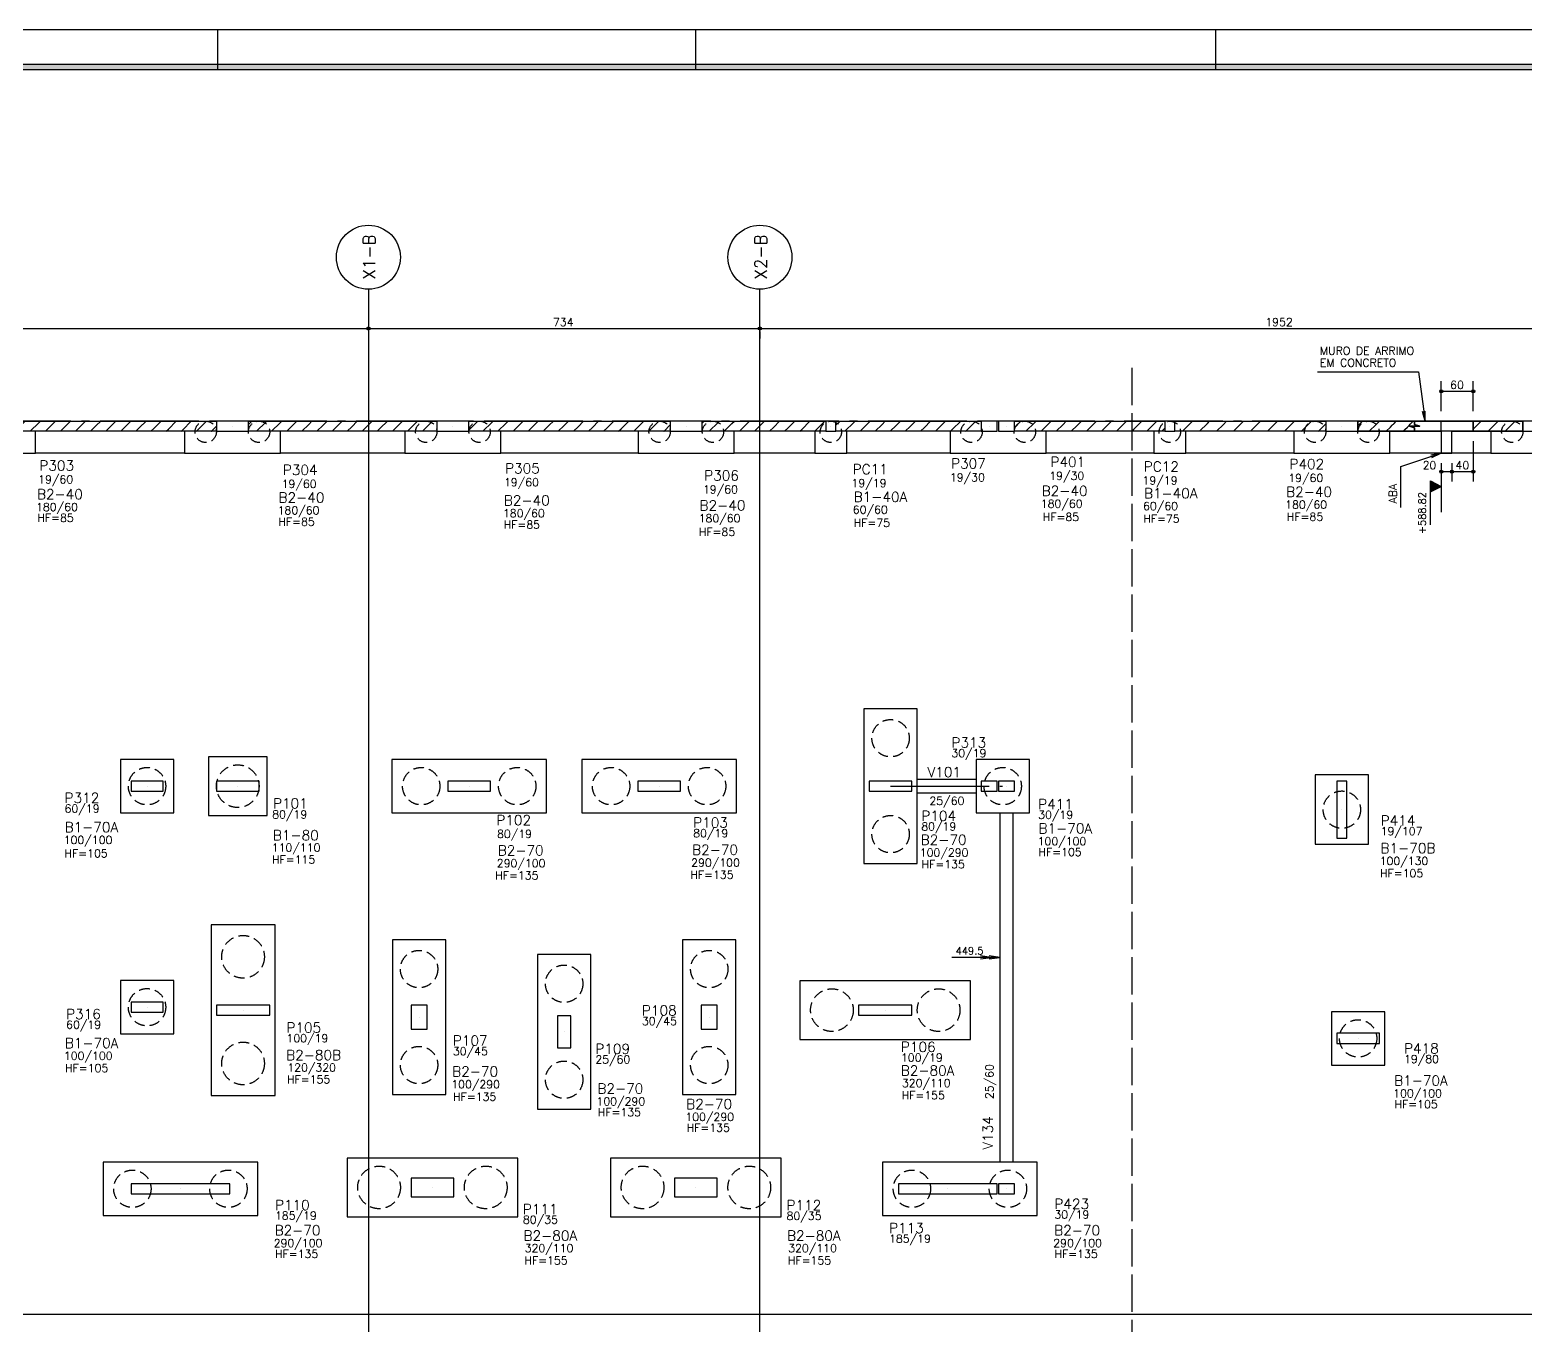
# Model space of a CAD drawing. Extents: x -9640 to 3028, y -572 to 5735.
# Drawn here: x -7520 to -4717, y 3306 to 5735 of the extents above; entities that cross this region are included whole.
import ezdxf

# ---------------------------------------------------------------- set-up
doc = ezdxf.new("R2010")
doc.units = 0
doc.header["$LTSCALE"] = 100
doc.header["$MEASUREMENT"] = 0
for name, pattern in [('ESTILO_TQS_0001', [0.85, 0.7, -0.15]), ('ESTILO_TQS_0002', [0.3, 0.2, -0.1]), ('ESTILO_TQS_0004', [2.4, 1.5, 0.2, 0.15, -0.2, 0.15, -0.2])]:
    doc.linetypes.add(name, pattern=pattern)
doc.layers.get('0').update_dxf_attribs({"color": 245, "linetype": 'CONTINUOUS'})
for name, color, linetype in [('01', 7, 'CONTINUOUS'), ('11', 7, 'CONTINUOUS'), ('12', 7, 'CONTINUOUS'), ('18', 4, 'CONTINUOUS'), ('2', 5, 'CONTINUOUS'), ('201', 7, 'ESTILO_TQS_0001'), ('205', 5, 'ESTILO_TQS_0004'), ('21', 1, 'CONTINUOUS'), ('210', 7, 'ESTILO_TQS_0002'), ('221', 102, 'CONTINUOUS'), ('240', 43, 'CONTINUOUS'), ('242', 7, 'CONTINUOUS'), ('251', 5, 'CONTINUOUS'), ('30', 7, 'CONTINUOUS'), ('8', 7, 'CONTINUOUS'), ('9', 3, 'CONTINUOUS')]:
    doc.layers.add(name, color=color, linetype=linetype)
doc.styles.get("Standard").update_dxf_attribs({"font": 'ROMANS.SHX'})

# ---------------------------------------------------------------- blocks, each defined once
blk = doc.blocks.new('_H0B108D4A6C-016')
for p, q in [((-5674.126, 4989.04426), (-5662.366563, 5000.803697)), ((-5662.366563, 5000.803697), (-5661.57426, 5001.596)), ((-5652.289989, 4982.596), (-5635.867677, 4999.018312)), ((-5635.867677, 4999.018312), (-5633.289989, 5001.596)), ((-5624.005718, 4982.596), (-5609.368792, 4997.232926)), ((-5609.368792, 4997.232926), (-5605.005718, 5001.596)), ((-5595.721447, 4982.596), (-5582.869907, 4995.44754)), ((-5582.869907, 4995.44754), (-5576.721447, 5001.596)), ((-5567.437175, 4982.596), (-5556.371021, 4993.662154)), ((-5556.371021, 4993.662154), (-5548.437175, 5001.596)), ((-5539.152904, 4982.596), (-5529.872136, 4991.876768)), ((-5529.872136, 4991.876768), (-5520.152904, 5001.596)), ((-5510.868633, 4982.596), (-5503.373251, 4990.091382)), ((-5503.373251, 4990.091382), (-5491.868633, 5001.596)), ((-5476.874365, 4988.305996), (-5463.584362, 5001.596)), ((-5450.37548, 4986.52061), (-5435.30009, 5001.596)), ((-5423.876595, 4984.735224), (-5407.015819, 5001.596)), ((-5482.584362, 4982.596), (-5476.874365, 4988.305996)), ((-5454.30009, 4982.596), (-5450.37548, 4986.52061)), ((-5426.015819, 4982.596), (-5423.876595, 4984.735224)), ((-5397.731548, 4982.596), (-5397.377709, 4982.949839)), ((-5397.377709, 4982.949839), (-5392.126, 4988.201548))]:
    blk.add_line(p, q)
blk = doc.blocks.new('_H0B108D4A6C-017')
for p, q in [((-6008.626, 4993.955515), (-6001.483523, 5001.097992)), ((-6001.483523, 5001.097992), (-6000.985515, 5001.596)), ((-5991.701244, 4982.596), (-5975.042823, 4999.254421)), ((-5975.042823, 4999.254421), (-5972.701244, 5001.596)), ((-5963.416973, 4982.596), (-5948.602124, 4997.410849)), ((-5948.602124, 4997.410849), (-5944.416973, 5001.596)), ((-5935.132702, 4982.596), (-5922.161424, 4995.567277)), ((-5922.161424, 4995.567277), (-5916.132702, 5001.596)), ((-5906.84843, 4982.596), (-5895.720725, 4993.723706)), ((-5895.720725, 4993.723706), (-5887.84843, 5001.596)), ((-5878.564159, 4982.596), (-5869.280025, 4991.880134)), ((-5869.280025, 4991.880134), (-5859.564159, 5001.596)), ((-5850.279888, 4982.596), (-5842.839326, 4990.036562)), ((-5842.839326, 4990.036562), (-5831.279888, 5001.596)), ((-5816.398626, 4988.19299), (-5802.995617, 5001.596)), ((-5789.957927, 4986.349419), (-5774.711345, 5001.596)), ((-5763.517227, 4984.505847), (-5746.427074, 5001.596)), ((-5821.995617, 4982.596), (-5816.398626, 4988.19299)), ((-5793.711345, 4982.596), (-5789.957927, 4986.349419)), ((-5765.427074, 4982.596), (-5763.517227, 4984.505847)), ((-5737.142803, 4982.596), (-5737.076527, 4982.662275)), ((-5737.076527, 4982.662275), (-5736.126, 4983.612803))]:
    blk.add_line(p, q)
blk = doc.blocks.new('_H0B108D4A6C-018')
for p, q in [((-6259.126, 4998.013956), (-6255.815648, 5001.324308)), ((-6255.815648, 5001.324308), (-6255.543956, 5001.596)), ((-6246.259685, 4982.596), (-6229.676691, 4999.178994)), ((-6229.676691, 4999.178994), (-6227.259685, 5001.596)), ((-6217.975414, 4982.596), (-6203.537734, 4997.03368)), ((-6203.537734, 4997.03368), (-6198.975414, 5001.596)), ((-6189.691143, 4982.596), (-6177.398777, 4994.888366)), ((-6177.398777, 4994.888366), (-6170.691143, 5001.596)), ((-6161.406871, 4982.596), (-6151.259819, 4992.743052)), ((-6151.259819, 4992.743052), (-6142.406871, 5001.596)), ((-6133.1226, 4982.596), (-6125.120862, 4990.597738)), ((-6125.120862, 4990.597738), (-6114.1226, 5001.596)), ((-6098.981905, 4988.452424), (-6085.838329, 5001.596)), ((-6072.842948, 4986.30711), (-6057.554058, 5001.596)), ((-6046.70399, 4984.161796), (-6029.269787, 5001.596)), ((-6104.838329, 4982.596), (-6098.981905, 4988.452424)), ((-6076.554058, 4982.596), (-6072.842948, 4986.30711)), ((-6048.269787, 4982.596), (-6046.70399, 4984.161796))]:
    blk.add_line(p, q)
blk = doc.blocks.new('_H0B108D4A6C-019')
for p, q in [((-6696.626, 4984.778025), (-6680.613931, 5000.790095)), ((-6680.613931, 5000.790095), (-6679.808025, 5001.596)), ((-6670.523754, 4982.596), (-6653.685022, 4999.434732)), ((-6653.685022, 4999.434732), (-6651.523754, 5001.596)), ((-6642.239483, 4982.596), (-6626.756113, 4998.07937)), ((-6626.756113, 4998.07937), (-6623.239483, 5001.596)), ((-6613.955211, 4982.596), (-6599.827204, 4996.724008)), ((-6599.827204, 4996.724008), (-6594.955211, 5001.596)), ((-6585.67094, 4982.596), (-6572.898295, 4995.368645)), ((-6572.898295, 4995.368645), (-6566.67094, 5001.596)), ((-6557.386669, 4982.596), (-6545.969386, 4994.013283)), ((-6545.969386, 4994.013283), (-6538.386669, 5001.596)), ((-6529.102398, 4982.596), (-6519.040477, 4992.657921)), ((-6519.040477, 4992.657921), (-6510.102398, 5001.596)), ((-6500.818126, 4982.596), (-6492.111568, 4991.302558)), ((-6492.111568, 4991.302558), (-6481.818126, 5001.596)), ((-6472.533855, 4982.596), (-6465.182659, 4989.947196)), ((-6465.182659, 4989.947196), (-6453.533855, 5001.596)), ((-6438.25375, 4988.591834), (-6425.249584, 5001.596)), ((-6411.324841, 4987.236471), (-6396.965313, 5001.596)), ((-6384.395932, 4985.881109), (-6368.681041, 5001.596)), ((-6357.467023, 4984.525747), (-6340.39677, 5001.596)), ((-6330.538114, 4983.170385), (-6319.126, 4994.582499)), ((-6444.249584, 4982.596), (-6438.25375, 4988.591834)), ((-6415.965313, 4982.596), (-6411.324841, 4987.236471)), ((-6387.681041, 4982.596), (-6384.395932, 4985.881109)), ((-6359.39677, 4982.596), (-6357.467023, 4984.525747)), ((-6331.112499, 4982.596), (-6330.538114, 4983.170385))]:
    blk.add_line(p, q)
blk = doc.blocks.new('_H0B108D4A6C-037')
for p, q in [((-7110.126043, 4995.542051), (-7104.380886, 5001.287208)), ((-7104.380886, 5001.287208), (-7104.072094, 5001.596)), ((-7094.787823, 4982.596), (-7077.539302, 4999.844521)), ((-7077.539302, 4999.844521), (-7075.787823, 5001.596)), ((-7066.503551, 4982.596), (-7050.697718, 4998.401833)), ((-7050.697718, 4998.401833), (-7047.503551, 5001.596)), ((-7038.21928, 4982.596), (-7023.856135, 4996.959146)), ((-7023.856135, 4996.959146), (-7019.21928, 5001.596)), ((-7009.935009, 4982.596), (-6997.014551, 4995.516458)), ((-6997.014551, 4995.516458), (-6990.935009, 5001.596)), ((-6981.650738, 4982.596), (-6970.172967, 4994.073771)), ((-6970.172967, 4994.073771), (-6962.650738, 5001.596)), ((-6953.366466, 4982.596), (-6943.331383, 4992.631083)), ((-6943.331383, 4992.631083), (-6934.366466, 5001.596)), ((-6925.082195, 4982.596), (-6916.4898, 4991.188396)), ((-6916.4898, 4991.188396), (-6906.082195, 5001.596)), ((-6896.797924, 4982.596), (-6889.648216, 4989.745708)), ((-6889.648216, 4989.745708), (-6877.797924, 5001.596)), ((-6862.806632, 4988.303021), (-6849.513653, 5001.596)), ((-6835.965048, 4986.860333), (-6821.229381, 5001.596)), ((-6809.123465, 4985.417646), (-6792.94511, 5001.596)), ((-6782.281881, 4983.974958), (-6764.660839, 5001.596)), ((-6868.513653, 4982.596), (-6862.806632, 4988.303021)), ((-6840.229381, 4982.596), (-6835.965048, 4986.860333)), ((-6811.94511, 4982.596), (-6809.123465, 4985.417646)), ((-6783.660839, 4982.596), (-6782.281881, 4983.974958))]:
    blk.add_line(p, q)
blk = doc.blocks.new('_H0B108D4A6C-038')
for p, q in [((-7569.126, 4989.090434), (-7557.188869, 5001.027565)), ((-7557.188869, 5001.027565), (-7556.620434, 5001.596)), ((-7547.336163, 4982.596), (-7530.190246, 4999.741916)), ((-7530.190246, 4999.741916), (-7528.336163, 5001.596)), ((-7519.051891, 4982.596), (-7503.191624, 4998.456267)), ((-7503.191624, 4998.456267), (-7500.051891, 5001.596)), ((-7490.76762, 4982.596), (-7476.193001, 4997.170619)), ((-7476.193001, 4997.170619), (-7471.76762, 5001.596)), ((-7462.483349, 4982.596), (-7449.194379, 4995.88497)), ((-7449.194379, 4995.88497), (-7443.483349, 5001.596)), ((-7434.199078, 4982.596), (-7422.195757, 4994.599321)), ((-7422.195757, 4994.599321), (-7415.199078, 5001.596)), ((-7405.914806, 4982.596), (-7395.197134, 4993.313672)), ((-7395.197134, 4993.313672), (-7386.914806, 5001.596)), ((-7377.630535, 4982.596), (-7368.198512, 4992.028023)), ((-7368.198512, 4992.028023), (-7358.630535, 5001.596)), ((-7349.346264, 4982.596), (-7341.199889, 4990.742375)), ((-7341.199889, 4990.742375), (-7330.346264, 5001.596)), ((-7314.201267, 4989.456726), (-7302.061993, 5001.596)), ((-7287.202645, 4988.171077), (-7273.777721, 5001.596)), ((-7260.204022, 4986.885428), (-7245.49345, 5001.596)), ((-7233.2054, 4985.599779), (-7217.209179, 5001.596)), ((-7206.206777, 4984.31413), (-7188.924908, 5001.596)), ((-7179.208155, 4983.028482), (-7170.126043, 4992.110593)), ((-7321.061993, 4982.596), (-7314.201267, 4989.456726)), ((-7292.777721, 4982.596), (-7287.202645, 4988.171077)), ((-7264.49345, 4982.596), (-7260.204022, 4986.885428)), ((-7236.209179, 4982.596), (-7233.2054, 4985.599779)), ((-7207.924908, 4982.596), (-7206.206777, 4984.31413)), ((-7179.640636, 4982.596), (-7179.208155, 4983.028482))]:
    blk.add_line(p, q)
blk = doc.blocks.new('_H49D52006CD-001')
for p, q in [((-5030.126, 4993.112623), (-5022.927443, 5000.31118)), ((-5022.927443, 5000.31118), (-5022.54471, 5000.693914)), ((-5022.54471, 5000.693914), (-5022.399692, 5000.838931)), ((-5022.399692, 5000.838931), (-5022.285033, 5000.95359)), ((-5022.285033, 5000.95359), (-5022.118994, 5001.119629)), ((-5022.118994, 5001.119629), (-5021.642623, 5001.596)), ((-5008.822818, 4982.596), (-4995.926793, 4995.492025)), ((-4995.926793, 4995.492025), (-4994.108488, 4997.31033)), ((-4994.108488, 4997.31033), (-4993.419533, 4997.999285)), ((-4993.419533, 4997.999285), (-4992.874805, 4998.544013)), ((-4992.874805, 4998.544013), (-4992.085981, 4999.332838)), ((-4992.085981, 4999.332838), (-4989.822818, 5001.596)), ((-4977.003013, 4982.596), (-4968.926142, 4990.672871)), ((-4968.926142, 4990.672871), (-4965.672266, 4993.926747)), ((-4965.672266, 4993.926747), (-4964.439374, 4995.159639)), ((-4964.439374, 4995.159639), (-4963.464578, 4996.134435)), ((-4963.464578, 4996.134435), (-4962.052967, 4997.546046)), ((-4962.052967, 4997.546046), (-4958.003013, 5001.596)), ((-4941.925492, 4985.853716), (-4937.236045, 4990.543163)), ((-4937.236045, 4990.543163), (-4935.459215, 4992.319993)), ((-4935.459215, 4992.319993), (-4934.05435, 4993.724858)), ((-4934.05435, 4993.724858), (-4932.019954, 4995.759254)), ((-4932.019954, 4995.759254), (-4926.183208, 5001.596)), ((-4945.183208, 4982.596), (-4941.925492, 4985.853716))]:
    blk.add_line(p, q)
blk = doc.blocks.new('_H49D52006CD-004')
for p, q in [((-5373.126, 5000.13048), (-5371.752682, 5001.503798)), ((-5371.752682, 5001.503798), (-5371.66048, 5001.596)), ((-5358.840675, 4982.596), (-5341.934785, 4999.50189)), ((-5341.934785, 4999.50189), (-5339.840675, 5001.596)), ((-5327.02087, 4982.596), (-5312.116888, 4997.499982)), ((-5312.116888, 4997.499982), (-5308.02087, 5001.596)), ((-5295.201065, 4982.596), (-5282.298991, 4995.498074)), ((-5282.298991, 4995.498074), (-5276.201065, 5001.596)), ((-5263.381259, 4982.596), (-5252.481094, 4993.496165)), ((-5252.481094, 4993.496165), (-5244.381259, 5001.596)), ((-5231.561454, 4982.596), (-5222.663197, 4991.494257)), ((-5222.663197, 4991.494257), (-5212.561454, 5001.596)), ((-5192.8453, 4989.492349), (-5180.741649, 5001.596)), ((-5163.027403, 4987.490441), (-5148.921844, 5001.596)), ((-5133.209507, 4985.488532), (-5117.102039, 5001.596)), ((-5103.39161, 4983.486624), (-5090.126, 4996.752234)), ((-5199.741649, 4982.596), (-5192.8453, 4989.492349)), ((-5167.921844, 4982.596), (-5163.027403, 4987.490441)), ((-5136.102039, 4982.596), (-5133.209507, 4985.488532)), ((-5104.282234, 4982.596), (-5103.39161, 4983.486624))]:
    blk.add_line(p, q)
blk = doc.blocks.new('_H49D52006CD-005')
for p, q in [((-4813.673239, 4986.826748), (-4798.903987, 5001.596)), ((-4786.084182, 4982.596), (-4779.005024, 4989.675158)), ((-4779.005024, 4989.675158), (-4767.084182, 5001.596)), ((-4754.264377, 4982.596), (-4739.020481, 4997.839896)), ((-4739.020481, 4997.839896), (-4735.264377, 5001.596)), ((-4722.444572, 4982.596), (-4720.626, 4984.414572))]:
    blk.add_line(p, q)

msp = doc.modelspace()

# ---------------------------------------------------------------- linework, layer by layer
for p, q in [((-7168.325601, 5735.409286), (-7168.325601, 5660.409286)), ((-6272.075601, 5735.409286), (-6272.075601, 5660.409286)), ((-5297.075601, 5735.409286), (-5297.075601, 5660.409286)), ((-4894.193505, 4807.16056), (-4894.193505, 4889.610826)), ((-4894.193505, 4889.610826), (-4873.673239, 4879.350693)), ((-4894.193505, 4869.090519), (-4873.673239, 4879.350693)), ((-4892.363426, 4870.005559), (-4892.363426, 4888.695828)), ((-4890.533387, 4870.920599), (-4890.533387, 4887.780788)), ((-4888.703308, 4871.835638), (-4888.703308, 4886.865748)), ((-4886.873269, 4872.750637), (-4886.873269, 4885.950708)), ((-4885.043231, 4873.665677), (-4885.04319, 4885.035669)), ((-4883.213152, 4874.580716), (-4883.213152, 4884.12067)), ((-4881.383113, 4875.495756), (-4881.383113, 4883.20563)), ((-4879.553034, 4876.410796), (-4879.553075, 4882.290591)), ((-4877.722996, 4877.325835), (-4877.722996, 4881.375551)), ((-4875.892957, 4878.240834), (-4875.892957, 4880.460511))]:
    msp.add_line(p, q)
for points in [[(-9639.575601, -572.090714), (3027.924399, -572.090714), (3027.924399, 5735.409286), (-9639.575601, 5735.409286), (-9639.575601, -572.090714)], [(2952.924399, -497.090714), (2952.924399, -507.590714), (-9462.575601, -507.590714), (-9462.575601, 5670.909286), (2952.924399, 5670.909286), (2952.924399, 5660.409286), (-9452.075601, 5660.409286), (-9452.075601, -497.090714), (2952.924399, -497.090714)], [(-9452.075601, -497.090714), (2952.924399, -497.090714), (2952.924399, 5660.409286), (-9452.075601, 5660.409286), (-9452.075601, -497.090714)]]:
    msp.add_lwpolyline(points)
for points in [[(-9452.075601, 5660.409286), (-9462.575601, 5670.909286), (2952.924399, 5670.909286)], [(-9452.075601, 5660.409286), (2952.924399, 5670.909286), (2952.924399, 5660.409286)]]:
    msp.add_solid(points)
at = {"layer": '01'}
for p, q in [((-7230.126043, 4941.596), (-7509.126, 4941.596)), ((-6816.626, 4941.596), (-7050.126043, 4941.596)), ((-6379.126, 4941.596), (-6636.626, 4941.596)), ((-6048.126, 4941.596), (-6199.126, 4941.596)), ((-5794.364127, 4941.596), (-5988.126, 4941.596)), ((-5412.626, 4941.596), (-5614.364127, 4941.596)), ((-5150.126, 4941.596), (-5352.626, 4941.596)), ((-4780.626, 4941.596), (-4970.126, 4941.596))]:
    msp.add_line(p, q, dxfattribs=at)
for points in [[(-7569.126, 5001.596), (-7170.126043, 5001.596), (-7170.126043, 4982.596), (-7569.126, 4982.596), (-7569.126, 5001.596)], [(-7110.126043, 5001.596), (-6756.626, 5001.596), (-6756.626, 4982.596), (-7110.126043, 4982.596), (-7110.126043, 5001.596)], [(-6696.626, 5001.596), (-6319.126, 5001.596), (-6319.126, 4982.596), (-6696.626, 4982.596), (-6696.626, 5001.596)], [(-6259.126, 5001.596), (-6027.626, 5001.596), (-6027.626, 4982.596), (-6259.126, 4982.596), (-6259.126, 5001.596)], [(-6008.626, 5001.596), (-5736.126, 5001.596), (-5736.126, 4982.596), (-6008.626, 4982.596), (-6008.626, 5001.596)], [(-5674.126, 5001.596), (-5392.126, 5001.596), (-5392.126, 4982.596), (-5674.126, 4982.596), (-5674.126, 5001.596)], [(-5373.126, 5001.596), (-5090.126, 5001.596), (-5090.126, 4982.596), (-5373.126, 4982.596), (-5373.126, 5001.596)], [(-5030.126, 5001.596), (-4720.626, 5001.596), (-4720.626, 4982.596), (-5030.126, 4982.596), (-5030.126, 5001.596)], [(-5745.934437, 4329.596), (-5856.126, 4329.596)], [(-5856.126, 4304.596), (-5745.934437, 4304.596)], [(-5701.626, 4267.095829), (-5701.626, 3612.096052)], [(-5676.626, 3612.096052), (-5676.626, 4267.095829)]]:
    msp.add_lwpolyline(points, dxfattribs=at)
at = {"layer": '18'}
for p, q in [((-6885.123768, 5249.096126), (-6885.123768, -248.404)), ((-6151.123768, -248.404), (-6151.123768, 5249.096126)), ((246.876232, 3326.596), (-9253.123768, 3326.596))]:
    msp.add_line(p, q, dxfattribs=at)
msp.add_lwpolyline([(-4923.673239, 4982.596), (-4873.673239, 4982.596), (-4873.673239, 4941.596), (-4853.673239, 4941.596), (-4853.673239, 4982.596), (-4813.673239, 4982.596), (-4813.673239, 5001.596), (-4923.673239, 5001.596), (-4923.673239, 4995.262673), (-4914.17324, 4992.096), (-4933.173239, 4992.096), (-4923.673239, 4988.929345), (-4923.673239, 4982.596)], dxfattribs=at)
for centre in [(-6885.123768, 5309.096126), (-6151.123768, 5309.096126)]:
    msp.add_circle(centre, 60, dxfattribs=at)
at = {"layer": '2'}
for points in [[(-7110.126043, 4982.596), (-7110.126043, 5001.596), (-7170.126043, 5001.596), (-7170.126043, 4982.596), (-7110.126043, 4982.596)], [(-6696.626, 4982.596), (-6696.626, 5001.596), (-6756.626, 5001.596), (-6756.626, 4982.596), (-6696.626, 4982.596)], [(-6259.126, 4982.596), (-6259.126, 5001.596), (-6319.126, 5001.596), (-6319.126, 4982.596), (-6259.126, 4982.596)], [(-6008.626, 4982.596), (-6008.626, 5001.596), (-6027.626, 5001.596), (-6027.626, 4982.596), (-6008.626, 4982.596)], [(-5706.126, 4982.596), (-5706.126, 5001.596), (-5736.126, 5001.596), (-5736.126, 4982.596), (-5706.126, 4982.596)], [(-5674.126, 4982.596), (-5674.126, 5001.596), (-5704.126, 5001.596), (-5704.126, 4982.596), (-5674.126, 4982.596)], [(-5373.126, 4982.596), (-5373.126, 5001.596), (-5392.126, 5001.596), (-5392.126, 4982.596), (-5373.126, 4982.596)], [(-5030.126, 4982.596), (-5030.126, 5001.596), (-5090.126, 5001.596), (-5090.126, 4982.596), (-5030.126, 4982.596)], [(-4660.626, 4982.596), (-4660.626, 5001.596), (-4720.626, 5001.596), (-4720.626, 4982.596), (-4660.626, 4982.596)], [(-7330.126007, 4307.596), (-7270.126007, 4307.596), (-7270.126007, 4326.596), (-7330.126007, 4326.596), (-7330.126007, 4307.596)], [(-7170.126021, 4307.596), (-7090.126021, 4307.596), (-7090.126021, 4326.596), (-7170.126021, 4326.596), (-7170.126021, 4307.596)], [(-6736.126, 4307.596), (-6656.126, 4307.596), (-6656.126, 4326.596), (-6736.126, 4326.596), (-6736.126, 4307.596)], [(-6380.126, 4307.596), (-6300.126, 4307.596), (-6300.126, 4326.596), (-6380.126, 4326.596), (-6380.126, 4307.596)], [(-5946.126, 4307.596), (-5866.126, 4307.596), (-5866.126, 4326.596), (-5946.126, 4326.596), (-5946.126, 4307.596)], [(-5736.126, 4307.596), (-5706.126, 4307.596), (-5706.126, 4326.596), (-5736.126, 4326.596), (-5736.126, 4307.596)], [(-5704.126, 4307.596), (-5674.126, 4307.596), (-5674.126, 4326.596), (-5704.126, 4326.596), (-5704.126, 4307.596)], [(-5069.626, 4219.596), (-5050.626, 4219.596), (-5050.626, 4326.596), (-5069.626, 4326.596), (-5069.626, 4219.596)], [(-7330.126, 3893.096), (-7270.126, 3893.096), (-7270.126, 3912.096), (-7330.126, 3912.096), (-7330.126, 3893.096)], [(-7170.126, 3887.596), (-7070.126, 3887.596), (-7070.126, 3906.596), (-7170.126, 3906.596), (-7170.126, 3887.596)], [(-6805.126, 3861.596), (-6775.126, 3861.596), (-6775.126, 3906.596), (-6805.126, 3906.596), (-6805.126, 3861.596)], [(-6261.126, 3861.596), (-6231.126, 3861.596), (-6231.126, 3906.596), (-6261.126, 3906.596), (-6261.126, 3861.596)], [(-5966.126, 3887.596), (-5866.126, 3887.596), (-5866.126, 3906.596), (-5966.126, 3906.596), (-5966.126, 3887.596)], [(-6530.626, 3826.596), (-6505.626, 3826.596), (-6505.626, 3886.596), (-6530.626, 3886.596), (-6530.626, 3826.596)], [(-4989.626, 3834.596), (-4989.626, 3853.596), (-5069.626, 3853.596), (-5069.626, 3834.596), (-4989.626, 3834.596)], [(-7330.126007, 3552.596031), (-7145.126043, 3552.596031), (-7145.126043, 3571.596031), (-7330.126007, 3571.596031), (-7330.126007, 3552.596031)], [(-6805.126, 3547.096), (-6725.126, 3547.096), (-6725.126, 3582.096), (-6805.126, 3582.096), (-6805.126, 3547.096)], [(-6311.126, 3547.096), (-6231.126, 3547.096), (-6231.126, 3582.096), (-6311.126, 3582.096), (-6311.126, 3547.096)], [(-5891.125964, 3552.596031), (-5706.126, 3552.596031), (-5706.126, 3571.596031), (-5891.125964, 3571.596031), (-5891.125964, 3552.596031)], [(-5704.126, 3552.596031), (-5674.126, 3552.596031), (-5674.126, 3571.596031), (-5704.126, 3571.596031), (-5704.126, 3552.596031)]]:
    msp.add_lwpolyline(points, dxfattribs=at)
at = {"layer": '201'}
msp.add_lwpolyline([(-5454.126, 5101.596), (-5454.126, 2665.096), (-3819.126021, 2665.096), (-3819.126021, -194.134452)], dxfattribs=at)
at = {"layer": '205'}
for p, q in [((-3.123768, 5001.596), (-9003.123768, 5001.596)), ((-5906.126, 4317.096), (-5696.309817, 4317.095829))]:
    msp.add_line(p, q, dxfattribs=at)
at = {"layer": '21', "color": 2, "linetype": 'Continuous'}
for p, q in [((-5701.626, 3996.02154), (-5791.626, 3996.02154)), ((-5717.3589, 3996.02154), (-5737.34646, 3998.65296)), ((-5737.34646, 3993.39012), (-5717.3589, 3996.02154)), ((-5701.626, 3996.02154), (-5721.61356, 3998.65296)), ((-5721.61356, 3993.39012), (-5701.626, 3996.02154))]:
    msp.add_line(p, q, dxfattribs=at)
at = {"layer": '210'}
msp.add_line((-4873.673239, 4982.596), (-4873.673239, 5001.596), dxfattribs=at)
for centre, radius in [((-7190.126043, 4981.596), 20), ((-7090.126043, 4981.596), 20), ((-6776.626, 4981.596), 20), ((-6676.626, 4981.596), 20), ((-6339.126, 4981.596), 20), ((-6239.126, 4981.596), 20), ((-6018.126, 4981.596), 20), ((-5754.364127, 4981.596), 20), ((-5654.364127, 4981.596), 20), ((-5382.626, 4981.596), 20), ((-5110.126, 4981.596), 20), ((-5010.126, 4981.596), 20), ((-4740.626, 4981.596), 20), ((-5906.126, 4407.096), 35), ((-7300.126007, 4317.096), 35), ((-7130.126021, 4317.096), 40), ((-6786.126, 4317.096), 35), ((-6606.126, 4317.096), 35), ((-6430.126, 4317.096), 35), ((-6250.126, 4317.096), 35), ((-5695.934437, 4317.095829), 35), ((-5060.126, 4273.096), 35), ((-5906.126, 4227.096), 35), ((-7120.126, 3997.096), 40), ((-6790.126, 3974.096), 35), ((-6246.126, 3974.096), 35), ((-6518.126, 3946.596), 35), ((-7300.126, 3902.596), 35), ((-6016.126, 3897.096), 40), ((-5816.126, 3897.096), 40), ((-5029.626464, 3844.095874), 35), ((-7120.126, 3797.096), 40), ((-6790.126, 3794.096), 35), ((-6246.126, 3794.096), 35), ((-6518.126, 3766.596), 35), ((-7327.626025, 3562.096031), 35), ((-7147.626025, 3562.096031), 35), ((-6865.126, 3564.596), 40), ((-6665.126, 3564.596), 40), ((-6371.126, 3564.596), 40), ((-6171.126, 3564.596), 40), ((-5866.149652, 3562.096052), 35), ((-5686.149652, 3562.096052), 35)]:
    msp.add_circle(centre, radius, dxfattribs=at)
at = {"layer": '221', "color": 102}
for p, q in [((-6885.123768, 5249.096126), (-6885.123768, 5249.096126)), ((-6885.123768, 5249.096126), (-6885.123768, 5249.096126)), ((-6885.123768, 5230.346126), (-6885.123768, 5156.672781)), ((-6885.123768, 5230.346126), (-6885.123768, 5156.672781)), ((-6151.123768, 5188.230126), (-6151.123768, 5188.230126)), ((-6151.123768, 5188.230126), (-6151.123768, 5188.230126)), ((-8294.123303, 5175.422781), (-6885.123768, 5175.422781)), ((-6885.123768, 5175.422781), (-6151.123768, 5175.422781)), ((-6151.123768, 5175.422781), (-4199.123325, 5175.422781)), ((-6151.123768, 5169.480126), (-6151.123768, 5156.672781)), ((-6151.123768, 5169.480126), (-6151.123768, 5156.672781)), ((-4873.673239, 5020.346), (-4873.673239, 5076.376881)), ((-4813.673239, 5020.346), (-4813.673239, 5076.376881)), ((-4873.673239, 5057.626881), (-4813.673239, 5057.626881)), ((-4873.673239, 5001.596), (-4873.673239, 5001.596)), ((-4813.673239, 5001.596), (-4813.673239, 5001.596)), ((-4813.673239, 4982.596), (-4813.673239, 4982.596)), ((-4813.673239, 4963.846), (-4813.673239, 4888.233099)), ((-4873.673239, 4941.596), (-4873.673239, 4941.596)), ((-4853.673239, 4941.596), (-4853.673239, 4941.596)), ((-4853.673239, 4941.596), (-4853.673239, 4941.596)), ((-4873.673239, 4922.846), (-4873.673239, 4888.233099)), ((-4873.673239, 4906.983099), (-4853.673239, 4906.983099)), ((-4853.673239, 4922.846), (-4853.673239, 4888.233099)), ((-4853.673239, 4922.846), (-4853.673239, 4888.233099)), ((-4853.673239, 4906.983099), (-4813.673239, 4906.983099))]:
    msp.add_line(p, q, dxfattribs=at)
at = {"layer": '221'}
msp.add_line((-4873.673239, 4922.846), (-4873.673239, 4831.141232), dxfattribs=at)
at = {"layer": '221', "color": 102}
for points in [[(-5105.564636, 5094.158799), (-4916.37548, 5094.158799), (-4903.955225, 5001.596), (-4908.853082, 5019.694991), (-4903.955225, 5001.596), (-4904.001828, 5020.345942)], [(-4949.617168, 4839.625908), (-4949.617168, 4916.881089), (-4874.803228, 4941.596), (-4891.686902, 4933.440998), (-4874.803228, 4941.596), (-4893.222274, 4938.088689)]]:
    msp.add_lwpolyline(points, dxfattribs=at)
for centre, radius in [((-6885.123768, 5175.422781), 3), ((-6885.123768, 5175.422781), 3), ((-6885.123768, 5175.422781), 1.5), ((-6885.123768, 5175.422781), 1.5), ((-6151.123768, 5175.422781), 3), ((-6151.123768, 5175.422781), 3), ((-6151.123768, 5175.422781), 1.5), ((-6151.123768, 5175.422781), 1.5), ((-4873.673239, 5057.626881), 3), ((-4873.673239, 5057.626881), 1.5), ((-4813.673239, 5057.626881), 3), ((-4813.673239, 5057.626881), 1.5), ((-4873.673239, 4906.983099), 3), ((-4873.673239, 4906.983099), 1.5), ((-4853.673239, 4906.983099), 3), ((-4853.673239, 4906.983099), 3), ((-4853.673239, 4906.983099), 1.5), ((-4853.673239, 4906.983099), 1.5), ((-4813.673239, 4906.983099), 3), ((-4813.673239, 4906.983099), 1.5)]:
    msp.add_circle(centre, radius, dxfattribs=at)
at = {"layer": '240'}
for points in [[(-7569.126, 5001.596), (-7170.126043, 5001.596), (-7170.126043, 4982.596), (-7569.126, 4982.596), (-7569.126, 5001.596)], [(-7110.126043, 5001.596), (-6756.626, 5001.596), (-6756.626, 4982.596), (-7110.126043, 4982.596), (-7110.126043, 5001.596)], [(-6696.626, 5001.596), (-6319.126, 5001.596), (-6319.126, 4982.596), (-6696.626, 4982.596), (-6696.626, 5001.596)], [(-6259.126, 5001.596), (-6027.626, 5001.596), (-6027.626, 4982.596), (-6259.126, 4982.596), (-6259.126, 5001.596)], [(-6008.626, 5001.596), (-5736.126, 5001.596), (-5736.126, 4982.596), (-6008.626, 4982.596), (-6008.626, 5001.596)], [(-5674.126, 5001.596), (-5392.126, 5001.596), (-5392.126, 4982.596), (-5674.126, 4982.596), (-5674.126, 5001.596)], [(-5373.126, 5001.596), (-5090.126, 5001.596), (-5090.126, 4982.596), (-5373.126, 4982.596), (-5373.126, 5001.596)], [(-5030.126, 5001.596), (-5030.126, 4982.596), (-4923.673239, 4982.596), (-4923.673239, 4988.929345), (-4933.173239, 4992.096), (-4914.17324, 4992.096), (-4923.673239, 4995.262673), (-4923.673239, 5001.596), (-5030.126, 5001.596)], [(-4813.673239, 4982.596), (-4720.626, 4982.596), (-4720.626, 5001.596), (-4813.673239, 5001.596), (-4813.673239, 4982.596)]]:
    msp.add_lwpolyline(points, dxfattribs=at)
at = {"layer": '242'}
for p, q in [((-7140.126043, 4992.096), (-7140.126043, 4992.096)), ((-6726.626, 4992.096), (-6726.626, 4992.096)), ((-6289.126, 4992.096), (-6289.126, 4992.096)), ((-6018.126, 4992.096), (-6018.126, 4992.096)), ((-5721.126, 4992.096), (-5721.126, 4992.096)), ((-5689.126, 4992.096), (-5689.126, 4992.096)), ((-5382.626, 4992.096), (-5382.626, 4992.096)), ((-5060.126, 4992.096), (-5060.126, 4992.096)), ((-7300.126007, 4317.096), (-7300.126007, 4317.096)), ((-7130.126021, 4317.096), (-7130.126021, 4317.096)), ((-6696.126, 4317.096), (-6696.126, 4317.096)), ((-6340.126, 4317.096), (-6340.126, 4317.096)), ((-5906.126, 4317.096), (-5906.126, 4317.096)), ((-5721.126, 4317.096), (-5721.126, 4317.096)), ((-5689.126, 4317.096), (-5689.126, 4317.096)), ((-5060.126, 4273.096), (-5060.126, 4273.096)), ((-7300.126, 3902.596), (-7300.126, 3902.596)), ((-7120.126, 3897.096), (-7120.126, 3897.096)), ((-5916.126, 3897.096), (-5916.126, 3897.096)), ((-6790.126, 3884.096), (-6790.126, 3884.096)), ((-6246.126, 3884.096), (-6246.126, 3884.096)), ((-6518.126, 3856.596), (-6518.126, 3856.596)), ((-5029.626, 3844.096), (-5029.626, 3844.096)), ((-7237.626025, 3562.096031), (-7237.626025, 3562.096031)), ((-6765.126, 3564.596), (-6765.126, 3564.596)), ((-6271.126, 3564.596), (-6271.126, 3564.596)), ((-5798.625982, 3562.096031), (-5798.625982, 3562.096031)), ((-5689.126, 3562.096031), (-5689.126, 3562.096031))]:
    msp.add_line(p, q, dxfattribs=at)
at = {"layer": '251', "linetype": 'Continuous'}
for p, q in [((-7509.126, 4941.596), (-7509.126, 4982.596)), ((-7230.126043, 4982.596), (-7230.126043, 4941.596)), ((-7050.126043, 4941.596), (-7050.126043, 4982.596)), ((-6816.626, 4982.596), (-6816.626, 4941.596)), ((-6636.626, 4941.596), (-6636.626, 4982.596)), ((-6379.126, 4982.596), (-6379.126, 4941.596)), ((-6199.126, 4941.596), (-6199.126, 4982.596)), ((-6048.126, 4982.596), (-6048.126, 4941.596)), ((-5988.126, 4941.596), (-5988.126, 4982.596)), ((-5794.364127, 4982.596), (-5794.364127, 4941.596)), ((-5614.364127, 4941.596), (-5614.364127, 4982.596)), ((-5412.626, 4982.596), (-5412.626, 4941.596)), ((-5352.626, 4941.596), (-5352.626, 4982.596)), ((-5150.126, 4982.596), (-5150.126, 4941.596)), ((-4970.126, 4941.596), (-4970.126, 4982.596)), ((-4780.626, 4982.596), (-4780.626, 4941.596)), ((-7689.126, 4941.596), (-7509.126, 4941.596)), ((-7230.126043, 4941.596), (-7050.126043, 4941.596)), ((-6816.626, 4941.596), (-6636.626, 4941.596)), ((-6379.126, 4941.596), (-6199.126, 4941.596)), ((-6048.126, 4941.596), (-5988.126, 4941.596)), ((-5794.364127, 4941.596), (-5614.364127, 4941.596)), ((-5412.626, 4941.596), (-5352.626, 4941.596)), ((-5150.126, 4941.596), (-4970.126, 4941.596)), ((-4780.626, 4941.596), (-4600.626, 4941.596))]:
    msp.add_line(p, q, dxfattribs=at)
for points in [[(-5956.126, 4462.096), (-5956.126, 4172.096), (-5856.126, 4172.096), (-5856.126, 4462.096), (-5956.126, 4462.096)], [(-7250.126007, 4367.096), (-7350.126007, 4367.096), (-7350.126007, 4267.096), (-7250.126007, 4267.096), (-7250.126007, 4367.096)], [(-7075.126021, 4262.096), (-7075.126021, 4372.096), (-7185.126021, 4372.096), (-7185.126021, 4262.096), (-7075.126021, 4262.096)], [(-6841.126, 4267.096), (-6551.126, 4267.096), (-6551.126, 4367.096), (-6841.126, 4367.096), (-6841.126, 4267.096)], [(-6485.126, 4267.096), (-6195.126, 4267.096), (-6195.126, 4367.096), (-6485.126, 4367.096), (-6485.126, 4267.096)], [(-5645.934437, 4367.095829), (-5745.934437, 4367.095829), (-5745.934437, 4267.095829), (-5645.934437, 4267.095829), (-5645.934437, 4367.095829)], [(-5110.126, 4338.096), (-5110.126, 4208.096), (-5010.126, 4208.096), (-5010.126, 4338.096), (-5110.126, 4338.096)], [(-7060.126, 3737.096), (-7060.126, 4057.096), (-7180.126, 4057.096), (-7180.126, 3737.096), (-7060.126, 3737.096)], [(-6840.126, 4029.096), (-6840.126, 3739.096), (-6740.126, 3739.096), (-6740.126, 4029.096), (-6840.126, 4029.096)], [(-6296.126, 4029.096), (-6296.126, 3739.096), (-6196.126, 3739.096), (-6196.126, 4029.096), (-6296.126, 4029.096)], [(-6568.126, 4001.596), (-6568.126, 3711.596), (-6468.126, 3711.596), (-6468.126, 4001.596), (-6568.126, 4001.596)], [(-7250.126, 3952.596), (-7350.126, 3952.596), (-7350.126, 3852.596), (-7250.126, 3852.596), (-7250.126, 3952.596)], [(-6076.126, 3842.096), (-5756.126, 3842.096), (-5756.126, 3952.096), (-6076.126, 3952.096), (-6076.126, 3842.096)], [(-4979.626464, 3894.095874), (-5079.626464, 3894.095874), (-5079.626464, 3794.095874), (-4979.626464, 3794.095874), (-4979.626464, 3894.095874)], [(-6925.126, 3509.596), (-6605.126, 3509.596), (-6605.126, 3619.596), (-6925.126, 3619.596), (-6925.126, 3509.596)], [(-6431.126, 3509.596), (-6111.126, 3509.596), (-6111.126, 3619.596), (-6431.126, 3619.596), (-6431.126, 3509.596)], [(-7382.626025, 3512.096031), (-7092.626025, 3512.096031), (-7092.626025, 3612.096031), (-7382.626025, 3612.096031), (-7382.626025, 3512.096031)], [(-5921.149652, 3512.096052), (-5631.149652, 3512.096052), (-5631.149652, 3612.096052), (-5921.149652, 3612.096052), (-5921.149652, 3512.096052)]]:
    msp.add_lwpolyline(points, dxfattribs=at)
at = {"layer": '30'}
msp.add_lwpolyline([(-4923.673239, 4982.596), (-4873.673239, 4982.596), (-4873.673239, 4941.596), (-4853.673239, 4941.596), (-4853.673239, 4982.596), (-4813.673239, 4982.596), (-4813.673239, 5001.596), (-4923.673239, 5001.596), (-4923.673239, 4995.262673), (-4914.17324, 4992.096), (-4933.173239, 4992.096), (-4923.673239, 4988.929345), (-4923.673239, 4982.596)], dxfattribs=at)

# ---------------------------------------------------------------- block references
at = {"layer": '240'}
for name in ['_H0B108D4A6C-038', '_H0B108D4A6C-037', '_H0B108D4A6C-019', '_H0B108D4A6C-018', '_H0B108D4A6C-017', '_H0B108D4A6C-016', '_H49D52006CD-004', '_H49D52006CD-001', '_H49D52006CD-005']:
    msp.add_blockref(name, (0, 0), dxfattribs=at)

# ---------------------------------------------------------------- texts
msp.add_text('+588.82', height=13.5, rotation=90).set_placement((-4902.891052, 4789.955621))
at = {"layer": '11', "linetype": 'Continuous'}
msp.add_text('25/60', height=15, dxfattribs=at).set_placement((-5833.352001, 4282.084484))
msp.add_text('25/60', height=15, rotation=90, dxfattribs=at).set_placement((-5713.349364, 3730.299311))
at = {"layer": '12', "linetype": 'Continuous'}
for s, p in [('19/30', (-5794.96564, 4888.695274)), ('19/30', (-5608.639615, 4891.604465)), ('19/60', (-7504.213198, 4884.789924)), ('19/60', (-7047.745213, 4876.47372)), ('19/60', (-6630.976254, 4879.578941)), ('19/60', (-6257.857402, 4866.112238)), ('19/19', (-5979.398415, 4877.976328)), ('19/19', (-5433.777281, 4882.912982)), ('19/60', (-5160.601435, 4887.617723)), ('180/60', (-7508.180453, 4833.134109)), ('180/60', (-5624.589193, 4839.288704)), ('60/60', (-5432.836909, 4834.837238)), ('180/60', (-5166.337229, 4837.535068)), ('HF=85', (-7505.743617, 4812.8437)), ('180/60', (-7055.307726, 4826.845021)), ('180/60', (-6632.908835, 4821.450935)), ('180/60', (-6265.986189, 4812.084024)), ('60/60', (-5977.043031, 4828.067138)), ('HF=85', (-5620.844962, 4814.422411)), ('HF=75', (-5432.361166, 4811.278341)), ('HF=85', (-5163.306122, 4814.867576)), ('HF=85', (-7053.923677, 4805.501825)), ('HF=85', (-6631.524785, 4800.107739)), ('HF=85', (-6265.654926, 4786.529682)), ('HF=75', (-5975.325262, 4803.462324)), ('30/19', (-5792.101548, 4371.473354)), ('60/19', (-7454.693668, 4267.566635)), ('80/19', (-7065.448326, 4256.695466)), ('30/19', (-5629.451485, 4255.899847)), ('80/19', (-6643.92631, 4220.083021)), ('80/19', (-6276.24153, 4221.313677)), ('80/19', (-5848.583319, 4234.049988)), ('19/107', (-4987.370206, 4225.191912)), ('100/100', (-7456.367281, 4208.691555)), ('110/110', (-7066.278996, 4194.520008)), ('100/100', (-5630.524956, 4206.410293)), ('HF=105', (-7454.897713, 4183.564805)), ('HF=115', (-7065.851777, 4171.982382)), ('290/100', (-6644.43366, 4165.109539)), ('290/100', (-6280.003461, 4166.233214)), ('100/290', (-5851.433774, 4185.02717)), ('HF=135', (-5847.994541, 4163.137971)), ('HF=105', (-5628.887515, 4186.119883)), ('HF=135', (-6647.272832, 4142.181126)), ('HF=135', (-6281.572009, 4143.540415)), ('60/19', (-7451.831315, 3862.334687)), ('30/45', (-6372.308032, 3869.090425)), ('100/19', (-7038.757509, 3836.866435)), ('100/100', (-7455.994804, 3803.907183)), ('30/45', (-6726.74198, 3812.49576)), ('25/60', (-6459.680203, 3797.065536)), ('100/19', (-5886.748081, 3800.65997)), ('19/80', (-4943.575593, 3797.920633)), ('HF=105', (-7453.798513, 3780.960602)), ('120/320', (-7037.130215, 3781.813432)), ('HF=155', (-7037.603947, 3759.813769)), ('100/290', (-6729.78467, 3750.474347)), ('320/110', (-5884.920558, 3752.836399)), ('HF=135', (-6726.380567, 3727.282134)), ('100/290', (-6457.569586, 3718.449817)), ('HF=155', (-5885.39429, 3729.869468)), ('100/100', (-4963.841603, 3733.410338)), ('HF=135', (-6455.13275, 3698.159408)), ('100/290', (-6290.927262, 3689.409287)), ('HF=105', (-4961.404767, 3713.119929)), ('HF=135', (-6288.490426, 3669.118878)), ('185/19', (-7060.279397, 3504.2496)), ('80/35', (-6595.388938, 3496.586162)), ('80/35', (-6101.197166, 3503.686639)), ('30/19', (-5599.172435, 3506.173562)), ('185/19', (-5909.018249, 3461.007954)), ('290/100', (-7062.63834, 3452.663946)), ('320/110', (-6592.141152, 3443.187293)), ('320/110', (-6098.141152, 3443.187293)), ('290/100', (-5601.161967, 3452.663967)), ('HF=135', (-7060.201504, 3432.373537)), ('HF=155', (-6592.614884, 3420.220361)), ('HF=155', (-6098.614884, 3420.220361)), ('HF=135', (-5598.725131, 3432.373558))]:
    msp.add_text(s, height=15, dxfattribs=at).set_placement(p)
for s, p in [('100/130', (-4989.263444, 4169.317337)), ('HF=105', (-4988.585277, 4146.388924))]:
    msp.add_text(s, height=15, rotation=360, dxfattribs=at).set_placement(p)
at = {"layer": '18'}
for s, p in [('X1-B', (-6872.3732, 5267.841332)), ('X2-B', (-6138.3732, 5267.841332))]:
    msp.add_text(s, height=22.5, rotation=90, dxfattribs=at).set_placement(p)
at = {"layer": '21', "color": 2, "linetype": 'Continuous'}
msp.add_text('449.5', height=13.5, dxfattribs=at).set_placement((-5784.126002, 4001.555459))
at = {"layer": '221', "color": 102}
for s, p in [('734', (-6539.123768, 5179.922781)), ('1952', (-5203.623546, 5179.922781)), ('60', (-4857.173239, 5062.126881)), ('20', (-4908.673234, 4911.483099)), ('40', (-4847.173239, 4911.483099))]:
    msp.add_text(s, height=15, dxfattribs=at).set_placement(p)
at = {"layer": '221', "color": 102, "linetype": 'Continuous'}
for s, p in [('MURO DE ARRIMO', (-5101.371925, 5126.189985)), ('EM CONCRETO', (-5101.371925, 5103.689985))]:
    msp.add_text(s, height=15, dxfattribs=at).set_placement(p)
msp.add_text('ABA', height=15, rotation=90, dxfattribs=at).set_placement((-4957.146517, 4847.31518))
at = {"layer": '8', "linetype": 'Continuous'}
msp.add_text('V101', height=18.75, dxfattribs=at).set_placement((-5836.89451, 4334.103492))
msp.add_text('V134', height=18.75, rotation=90, dxfattribs=at).set_placement((-5714.290967, 3635.460722))
at = {"layer": '9', "linetype": 'Continuous'}
for s, p in [('P401', (-5606.449861, 4915.808767)), ('P303', (-7502.023445, 4908.994226)), ('P304', (-7045.555459, 4900.678023)), ('P305', (-6628.7865, 4903.783243)), ('P306', (-6255.667648, 4890.31654)), ('PC11', (-5977.208662, 4902.180631)), ('P307', (-5792.775886, 4912.899576)), ('PC12', (-5431.587527, 4907.117284)), ('P402', (-5158.411681, 4911.822025)), ('P313', (-5792.101548, 4389.473354)), ('P312', (-7454.693668, 4285.566635)), ('P101', (-7063.994881, 4275.422189)), ('P411', (-5629.451485, 4273.899847)), ('P102', (-6645.247625, 4244.028934)), ('P104', (-5848.583319, 4252.049988)), ('P414', (-4987.370206, 4243.191912)), ('P103', (-6276.24153, 4239.313677)), ('P316', (-7451.831315, 3880.334687)), ('P108', (-6372.308032, 3887.090425)), ('P105', (-7038.757509, 3854.866435)), ('P107', (-6726.74198, 3830.49576)), ('P109', (-6459.680203, 3815.065536)), ('P106', (-5886.748081, 3818.65997)), ('P418', (-4943.575593, 3815.920633)), ('P110', (-7060.279397, 3522.2496)), ('P111', (-6595.388938, 3514.586162)), ('P112', (-6101.197166, 3521.686639)), ('P423', (-5599.172435, 3524.173562)), ('P113', (-5909.018249, 3479.007954))]:
    msp.add_text(s, height=18.75, dxfattribs=at).set_placement(p)
at = {"layer": '9'}
for s, p in [('B2-40', (-5622.845012, 4861.450667)), ('B2-40', (-5164.593048, 4859.697031)), ('B2-40', (-7506.436272, 4855.296072)), ('B2-40', (-7053.563545, 4849.006984)), ('B2-40', (-6631.164654, 4843.612898)), ('B2-40', (-6264.242008, 4834.245987)), ('B1-40A', (-5975.29885, 4850.229101)), ('B1-40A', (-5431.092728, 4856.999201)), ('B1-70A', (-7454.6231, 4230.853518)), ('B1-80', (-7064.09038, 4215.706192)), ('B1-70A', (-5628.780775, 4228.572256)), ('B2-70', (-6642.689479, 4187.271502)), ('B2-70', (-6278.259281, 4188.395177)), ('B2-70', (-5849.689593, 4207.189133)), ('B1-70A', (-7454.250623, 3826.069146)), ('B2-80B', (-7039.266782, 3803.426871)), ('B2-70', (-6728.04049, 3772.63631)), ('B2-80A', (-5887.057125, 3774.449839)), ('B2-70', (-6455.825405, 3740.61178)), ('B1-70A', (-4962.097422, 3755.572301)), ('B2-70', (-6289.183081, 3711.57125)), ('B2-70', (-7060.894159, 3474.825909)), ('B2-80A', (-6594.277718, 3464.800732)), ('B2-80A', (-6100.277718, 3464.800732)), ('B2-70', (-5599.417786, 3474.82593))]:
    msp.add_text(s, height=18.75, dxfattribs=at).set_placement(p)
msp.add_text('B1-70B', height=18.75, rotation=360, dxfattribs=at).set_placement((-4987.519263, 4191.4793))

doc.saveas('drawing.dxf')
